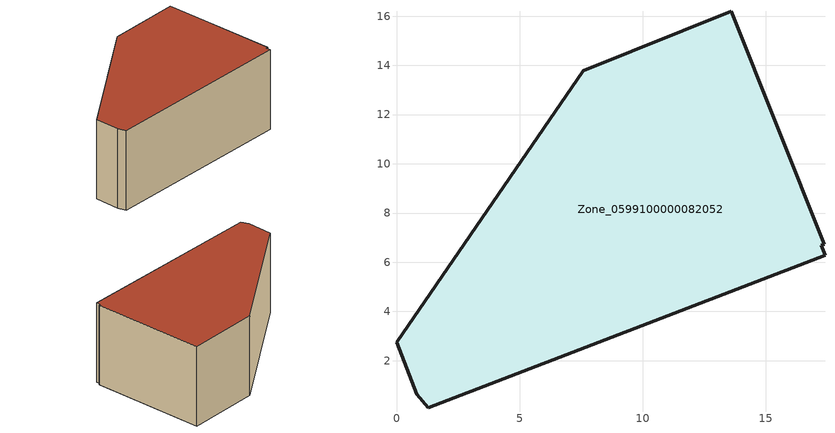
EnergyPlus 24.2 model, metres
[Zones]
Zone_0599100000082052
 floor ground (C_G): 17.41,6.29 1.29,0.09 0.82,0.63 0,2.75 7.59,13.79 13.6,16.2 17.38,6.73 17.26,6.68 z2.12
 wall outside (C_F): 7.59,13.79 0,2.75 0.82,0.63 1.29,0.09 17.41,6.29 17.26,6.68 17.38,6.73 13.6,16.2 7.59,13.79 z2.12:9.37
 roof outside (C_R): 1.29,0.09 17.41,6.29 17.26,6.68 17.38,6.73 13.6,16.2 7.59,13.79 0,2.75 0.82,0.63 z9.37
[BUILDING]
Pand.0599100000082052: North Axis=0; Terrain=City; Loads Convergence Tolerance Value=0.04; Temperature Convergence Tolerance Value=0.4; Solar Distribution=FullExterior; Maximum Number of Warmup Days=25; Minimum Number of Warmup Days=1
[Site:Location]
Rotterdam.The.Hague.AP_ZH_NLD Design_Conditions: Latitude=51.96; Longitude=4.45; Time Zone=1; Elevation=-4.5
[SITE:GROUNDTEMPERATURE:BUILDINGSURFACE]
18, 18, 18, 18, 18, 18, 18, 18, 18, 18, 18, 18
[MATERIAL] Thermal Absorptance=0.9; Solar Absorptance=0.7; Visible Absorptance=0.7
Name | Roughness | Thickness | Conductivity | Density | Specific Heat
G.D.1965 | MediumSmooth | 0.15 | 1 | 540 | 1210
F.D.1965 | Rough | 0.3 | 0.857143 | 1920 | 840
R.D.1965 | MediumRough | 0.2 | 0.08 | 1500 | 1000
[CONSTRUCTION]
C_G: G.D.1965
C_F: F.D.1965
C_R: R.D.1965
[ZONE]
Zone_0599100000082052: Type=1; Multiplier=1; Ceiling Height=Autocalculate; Volume=Autocalculate; Floor Area=autocalculate; Part of Total Floor Area=Yes
[ZONEINFILTRATION:DESIGNFLOWRATE]
Infil_Zone_0599100000082052: Zone or ZoneList or Space or SpaceList=Zone_0599100000082052; Schedule=AlwaysOn; Design Flow Rate Calculation Method=Flow/Area; Flow Rate per Floor Area=0.0042; Constant Term Coefficient=1; Temperature Term Coefficient=0; Velocity Term Coefficient=0; Velocity Squared Term Coefficient=0
[HVACTEMPLATE:ZONE:IDEALLOADSAIRSYSTEM]
Zone_0599100000082052: Maximum Heating Supply Air Temperature=50; Minimum Cooling Supply Air Temperature=13; Maximum Heating Supply Air Humidity Ratio=0.0156; Minimum Cooling Supply Air Humidity Ratio=0.0077; Heating Limit=NoLimit; Cooling Limit=NoLimit; Dehumidification Control Type=ConstantSensibleHeatRatio; Cooling Sensible Heat Ratio=0.7; Dehumidification Setpoint=60; Humidification Control Type=None; Humidification Setpoint=30; Outdoor Air Method=None; Outdoor Air Flow Rate per Person=0.00944; Outdoor Air Flow Rate per Zone Floor Area=0; Outdoor Air Flow Rate per Zone=0; Demand Controlled Ventilation Type=None; Outdoor Air Economizer Type=NoEconomizer; Heat Recovery Type=None; Sensible Heat Recovery Effectiveness=0.7; Latent Heat Recovery Effectiveness=0.65
[ZONECONTROL:THERMOSTAT]
ThermostatControl_Zone_0599100000082052: Zone or ZoneList=Zone_0599100000082052; Control Type Schedule=DualSetpointControlType; Control 1=Thermostat_Zone_0599100000082052; Temperature Difference Between Cutout And Setpoint=0
[THERMOSTATSETPOINT:DUALSETPOINT]
Thermostat_Zone_0599100000082052: Heating Setpoint Temperature Schedule=HeatingSetpoint_Zone_0599100000082052; Cooling Setpoint Temperature Schedule=CoolingSetpoint_Zone_0599100000082052
[SCHEDULE:COMPACT]
HeatingSetpoint_Zone_0599100000082052: Through: 12/31, For: AllDays, Until: 24:00, 21
CoolingSetpoint_Zone_0599100000082052: Through: 12/31, For: AllDays, Until: 24:00, 24
DualSetpointControlType: Through: 12/31, For: AllDays, Until: 24:00, 4
AlwaysOn: Through: 12/31, For: AllDays, Until: 24:00, 1
